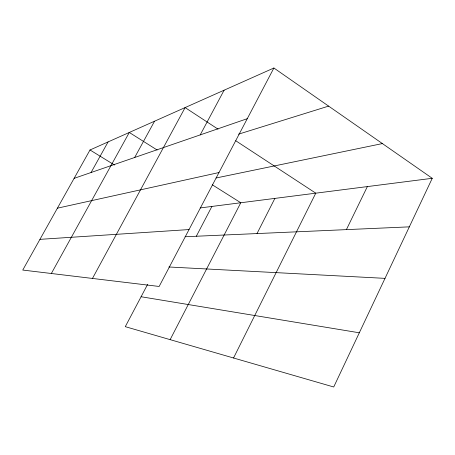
<?xml version="1.0" encoding="UTF-8"?>
<svg xmlns="http://www.w3.org/2000/svg" width="455" height="455" viewBox="0 0 455 455"><rect width="100%" height="100%" fill="white"/><g stroke="black" fill="none" stroke-linecap="round" stroke-linejoin="round"><path stroke-width="0.68" d="M273.893 68.005L159.148 286.462L22.75 270.06L90.005 149.979L273.893 68.005L432.25 178.303L333.72 386.995L125.284 326.667L147.636 284.347M346.403 229.627L367.361 186.584M233.54 358L315.77 193.176L235.747 140.754M257.007 233.569L274.883 198.397M170.136 339.646L240.78 202.754L212.24 184.758M196.321 236.242L211.899 206.439M200.206 134.907L224.116 90.198M92.462 278.443L185.111 107.585L218.059 129.169M134.669 157.493L154.552 121.206M51.347 273.5L129.3 132.462L157.151 150.019M91.046 172.525L108.085 141.92M74.108 178.36L247.275 118.681M238.528 134.168L328.612 106.117M57.41 208.174L218.986 172.542M216.023 178.002L382.399 143.575M200.2 207.935L432.25 178.303M39.949 239.347L189.035 229.565M185.105 236.737L409.329 226.852M168.89 266.983L385.01 278.358M141.09 296.745L359.313 332.787M90.005 149.979L114.523 165.034"/></g></svg>
